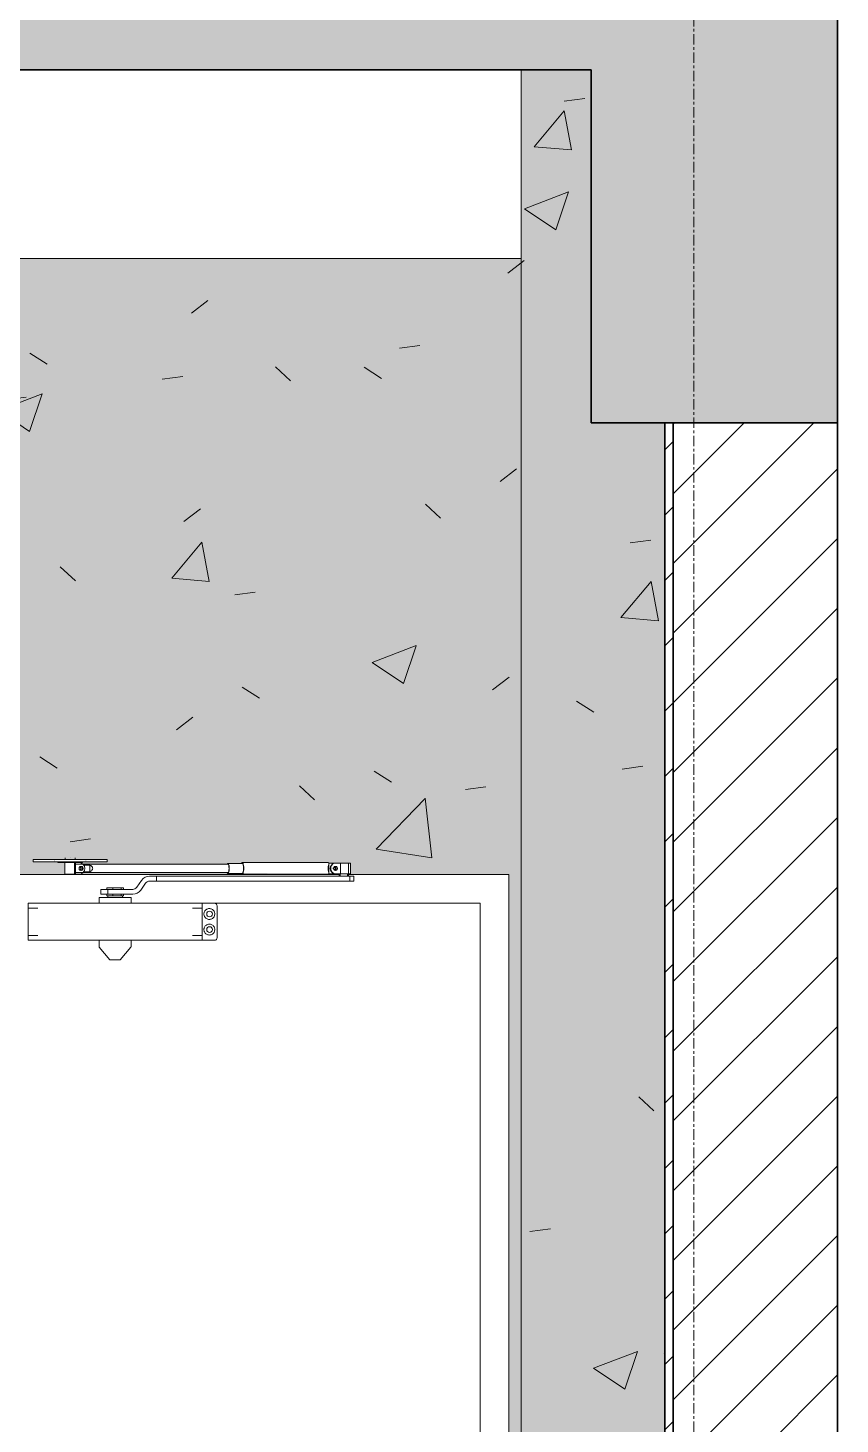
# Model space of a CAD drawing. Header units: millimetres. Extents: x 75584 to 159459, y -5075 to 34550.
# Drawn here: x 151533 to 152521, y 13931 to 15631 of the extents above; entities that cross this region are included whole.
import ezdxf

# ---------------------------------------------------------------- set-up
doc = ezdxf.new("R2010")
doc.units = ezdxf.units.MM
doc.linetypes.add('Grid Line', pattern=[22.225, 12.7, -3.175, 3.175, -3.175])
for name, color, linetype, lineweight in [('0-3', 10, 'Continuous', 5), ('A-DETL-GENF-2', 254, 'Continuous', 18), ('A-DETL-MEDM', 33, 'Continuous', 35), ('A-DOOR', 31, 'Continuous', 18), ('A-DOOR-FRAM-1', 31, 'Continuous', 18), ('A-WALL-2', 250, 'Continuous', 35), ('A-WALL-PATT-1', 111, 'Continuous', 18), ('I-WALL', 2, 'Continuous', 18), ('S-BEAM-2', 7, 'Continuous', 18), ('S-GRID-1', 1, 'Grid Line', 9)]:
    doc.layers.add(name, color=color, linetype=linetype, lineweight=lineweight)
pattern_1 = [(50, (149415.25, 15725), (546.553, -47.817), [57.15, -628.65]), (355, (149415.25, 15725), (-105.73, 573.17), [45.72, -502.92]), (100.451, (149460.8, 15721), (440.83, 525.35), [48.57, -534.27]), (46.184, (149415.25, 15877.4), (813.24, -126.13), [85.72, -942.98]), (96.636, (149483, 15866.9), (712.21, 742.28), [72.86, -801.4]), (351.184, (149415.25, 15877.4), (712.21, 742.28), [68.58, -754.38]), (21, (149491.45, 15839.3), (454.843, -306.796), [57.15, -628.65]), (326, (149491.45, 15839.3), (185.406, 552.564), [45.72, -502.92]), (71.451, (149529.35, 15813.73), (640.25, 245.764), [48.57, -534.27]), (37.5, (149415.25, 15725), (9.266, 253.665), [25.146, -471.678, 25.146, -485.394, -504.825]), (37.5, (149415.25, 15725), (9.266, 253.665), [-1007.364, 25.146, -479.68]), (7.5, (149415.25, 15725), (200.46, 300.541), [25.146, -265.938, 25.146, -460.248, -192.405]), (7.5, (149415.25, 15725), (200.46, 300.541), [-776.478, 25.146, -167.26]), (327.5, (149245.32, 15725), (406.773, -17.186), [25.146, -165.354, 25.146, -569.214, -788.67]), (327.5, (149245.32, 15725), (406.773, -17.186), [-784.86, 25.146, -763.524]), (317.5, (149169.12, 15725), (444.388, 76.28), [25.146, -222.504, 25.146, -369.57, -560.07]), (317.5, (149169.12, 15725), (444.388, 76.28), [-642.366, 25.146, -534.924])]

# ---------------------------------------------------------------- blocks, each defined once
blk = doc.blocks.new('NCV_TKTC_KET CAU_rvt-6-TKCS_THANG BỘ TB3 - MẶT CẮT')
at = {"layer": 'S-BEAM-2'}
blk.add_line((81587.6, 15350), (83342.6, 15350), dxfattribs=at)
blk = doc.blocks.new('FD_01 - FD_01-1200x2200mm-V60-TKCS_THANG BỘ TB3 - MẶT CẮT')
at = {"layer": 'A-DOOR'}
for p, q in [((82787.7, 14620.3), (82787.7, 14618.5)), ((82793.7, 14620.3), (82793.7, 14620.3)), ((82793.7, 14620.3), (82793.7, 14620.3)), ((82799.7, 14618.5), (82799.7, 14620.3)), ((82748.7, 14618.5), (82748.7, 14615.5)), ((82748.7, 14618.5), (82749.2, 14618.5)), ((82748.7, 14615.5), (82749.2, 14615.5)), ((82749.2, 14618.5), (82768.4, 14618.5)), ((82749.2, 14615.5), (82768.4, 14615.5)), ((82768.4, 14618.5), (82768.7, 14618.5)), ((82768.4, 14615.5), (82768.7, 14615.5)), ((82768.8, 14618.5), (82774, 14618.5)), ((82768.8, 14615.5), (82774, 14615.5)), ((82774, 14618.5), (82775.1, 14618.5)), ((82774, 14615.5), (82775.1, 14615.5)), ((82775.1, 14618.5), (82791.6, 14618.5)), ((82775.1, 14615.5), (82791.6, 14615.5)), ((82778.7, 14615.5), (82778.7, 14614.5)), ((82780.7, 14614.5), (82778.7, 14614.5)), ((82778.7, 14614.5), (82780.7, 14614.5)), ((82787.5, 14614.5), (82780.7, 14614.5)), ((82787.2, 14614.5), (82787.2, 14600.5)), ((82787.3, 14614.5), (82787.5, 14614.5)), ((82787.5, 14614.5), (82799, 14614.5)), ((82788.7, 14615.5), (82788.7, 14614.5)), ((82791.6, 14618.5), (82795.9, 14618.5)), ((82791.6, 14615.5), (82795.9, 14615.5)), ((82795.9, 14618.5), (82812.4, 14618.5)), ((82795.9, 14615.5), (82812.4, 14615.5)), ((82798.7, 14614.5), (82798.7, 14615.5)), ((82799, 14614.5), (82804.7, 14614.5)), ((82799, 14614.5), (82799, 14600.5)), ((82985.7, 14612.5), (82799.3, 14612.5)), ((82800.2, 14600.5), (82800.2, 14614.5)), ((82806.7, 14614.5), (82804.7, 14614.5)), ((82808.7, 14614.5), (82806.7, 14614.5)), ((82806.7, 14614.5), (82808.7, 14614.5)), ((82808.7, 14614.5), (82808.7, 14615.5)), ((82810.9, 14611.5), (82817.8, 14611.5)), ((82817.8, 14603.5), (82810.9, 14603.5)), ((82812.4, 14618.5), (82813.5, 14618.5)), ((82812.4, 14615.5), (82813.5, 14615.5)), ((82813.5, 14618.5), (82818.7, 14618.5)), ((82813.5, 14615.5), (82818.7, 14615.5)), ((82817.8, 14603.5), (82817.8, 14611.5)), ((82818.8, 14618.5), (82819.1, 14618.5)), ((82818.8, 14615.5), (82819.1, 14615.5)), ((82819.1, 14618.5), (82838.3, 14618.5)), ((82819.1, 14615.5), (82838.3, 14615.5)), ((82838.3, 14618.5), (82838.7, 14618.5)), ((82838.3, 14615.5), (82838.7, 14615.5)), ((82838.7, 14615.5), (82838.7, 14618.5)), ((83003.1, 14613.5), (82985.7, 14613.5)), ((83107.8, 14614.5), (83003.1, 14614.5)), ((83108.6, 14614), (83115.5, 14614)), ((83108.6, 14614), (83108.6, 14601)), ((83108.6, 14601.4), (83108.6, 14613.6)), ((83108.6, 14613.6), (83108.6, 14601.4)), ((83115.5, 14614), (83122.6, 14614)), ((83122.6, 14614), (83134.7, 14614)), ((83122.6, 14614), (83122.6, 14601)), ((83132.2, 14598), (83132.2, 14614)), ((83134.7, 14601), (83134.7, 14614)), ((82787.5, 14600.5), (82787.2, 14600.5)), ((82799, 14600.5), (82787.5, 14600.5)), ((82804.7, 14600.5), (82799, 14600.5)), ((82799.3, 14602.5), (82985.7, 14602.5)), ((82880.5, 14592.9), (82874.7, 14584.6)), ((82879.6, 14581.1), (82885.4, 14589.4)), ((82890.3, 14598), (82890.3, 14598)), ((82898.7, 14598), (82890.3, 14598)), ((82890.3, 14592), (82898.7, 14592)), ((82898.7, 14592), (82898.7, 14598)), ((82898.7, 14598), (83134.2, 14598)), ((83134.2, 14592), (82898.7, 14592)), ((82985.7, 14601.5), (83003.1, 14601.5)), ((83003.1, 14600.5), (83107.8, 14600.5)), ((83115.5, 14601), (83108.6, 14601)), ((83122.6, 14601), (83115.5, 14601)), ((83121.2, 14601), (83121.2, 14598)), ((83122.4, 14601.2), (83122.4, 14598)), ((83134.7, 14601), (83122.6, 14601)), ((83131, 14598), (83131, 14601)), ((83134.2, 14598), (83138.7, 14598)), ((83134.2, 14598), (83134.2, 14592)), ((83138.7, 14592), (83134.2, 14592)), ((83138.7, 14592), (83138.7, 14598)), ((82828.8, 14572), (82828.8, 14565)), ((82828.8, 14572), (82829.5, 14572)), ((82829.5, 14572), (82867.9, 14572)), ((82830.9, 14582), (82830.9, 14576)), ((82830.9, 14582), (82839.4, 14582)), ((82839.4, 14576), (82830.9, 14576)), ((82838.3, 14584), (82845.7, 14584)), ((82838.3, 14584), (82838.3, 14582)), ((82838.3, 14576), (82838.3, 14574)), ((82842, 14574), (82838.3, 14574)), ((82869.8, 14582), (82839.4, 14582)), ((82839.4, 14582), (82839.4, 14576)), ((82839.4, 14576), (82869.8, 14576)), ((82839.4, 14574), (82839.4, 14572)), ((82845.7, 14574), (82842, 14574)), ((82845.7, 14584), (82855.7, 14584)), ((82845.7, 14584), (82845.7, 14582)), ((82845.7, 14576), (82845.7, 14574)), ((82850.7, 14574), (82845.7, 14574)), ((82855.7, 14574), (82850.7, 14574)), ((82855.7, 14584), (82858.4, 14584)), ((82855.7, 14584), (82855.7, 14582)), ((82855.7, 14576), (82855.7, 14574)), ((82857.1, 14574), (82855.7, 14574)), ((82857.1, 14574), (82856.2, 14574)), ((82856.2, 14574), (82857.1, 14574)), ((82858.4, 14574), (82857.1, 14574)), ((82857.4, 14572), (82857.4, 14574)), ((82858.4, 14582), (82858.4, 14584)), ((82858.4, 14574), (82858.4, 14576)), ((82867.9, 14565), (82867.9, 14572)), ((82954.4, 14565), (82742.4, 14565)), ((82742.4, 14565), (82742.4, 14564.7)), ((82742.4, 14564.7), (82742.4, 14556.1)), ((82754.4, 14559), (82742.4, 14559)), ((82742.4, 14556.1), (82742.4, 14554.3)), ((82742.4, 14554.3), (82742.4, 14530.7)), ((82954.4, 14559), (82942.4, 14559)), ((82954.4, 14564.7), (82954.4, 14565)), ((82954.4, 14556.1), (82954.4, 14564.7)), ((82954.4, 14554.3), (82954.4, 14556.1)), ((82954.4, 14530.7), (82954.4, 14554.3)), ((82954.5, 14565), (82957.1, 14565)), ((82957.1, 14565), (82969.4, 14565)), ((83292.6, 14565), (82969.4, 14565)), ((82972.4, 14562), (82972.4, 14523)), ((83292.6, 12400), (83292.6, 14565)), ((82742.4, 14530.7), (82742.4, 14528.9)), ((82742.4, 14528.9), (82742.4, 14520.3)), ((82742.4, 14526), (82754.4, 14526)), ((82742.4, 14520.3), (82742.4, 14520)), ((82742.4, 14520), (82954.4, 14520)), ((82828.9, 14520), (82828.9, 14512.4)), ((82867.9, 14512.4), (82867.9, 14520)), ((82942.4, 14526), (82954.4, 14526)), ((82954.4, 14528.9), (82954.4, 14530.7)), ((82954.4, 14520.3), (82954.4, 14528.9)), ((82954.4, 14520), (82954.4, 14520.3)), ((82957.1, 14520), (82954.5, 14520)), ((82969.4, 14520), (82957.1, 14520)), ((82829.1, 14511.7), (82842.1, 14496.3)), ((82854.6, 14496.3), (82867.6, 14511.7)), ((82848.4, 14496), (82848.4, 14496)), ((82848.4, 14496), (82848.4, 14496))]:
    blk.add_line(p, q, dxfattribs=at)
at = {"layer": 'A-DOOR', "flags": 128}
for points in [[(82817.8, 14611.5), (82818.8, 14611), (82819.6, 14610.4), (82820.2, 14609.7), (82820.7, 14609), (82821, 14608.3), (82821.1, 14607.5)], [(82821.1, 14607.5), (82821, 14606.7), (82820.7, 14606), (82820.2, 14605.3), (82819.6, 14604.6), (82818.8, 14604), (82817.8, 14603.5)], [(82972.4, 14562), (82972.3, 14562.7), (82972.1, 14563.3), (82971.7, 14563.9), (82971.2, 14564.3), (82970.7, 14564.7), (82970, 14564.9), (82969.4, 14565)], [(82969.4, 14520), (82970, 14520.1), (82970.7, 14520.3), (82971.2, 14520.7), (82971.7, 14521.1), (82972.1, 14521.7), (82972.3, 14522.3), (82972.4, 14523)], [(82829.1, 14511.7), (82829.1, 14511.7), (82829.1, 14511.8), (82829.1, 14511.8), (82829, 14511.8), (82829, 14511.9), (82829, 14511.9), (82829, 14512), (82829, 14512), (82828.9, 14512), (82828.9, 14512.1), (82828.9, 14512.1), (82828.9, 14512.2), (82828.9, 14512.2), (82828.9, 14512.3), (82828.9, 14512.3), (82828.9, 14512.3), (82828.9, 14512.4), (82828.9, 14512.4)], [(82867.9, 14512.4), (82867.9, 14512.4), (82867.9, 14512.3), (82867.9, 14512.3), (82867.9, 14512.2), (82867.9, 14512.2), (82867.8, 14512.1), (82867.8, 14512.1), (82867.8, 14512.1), (82867.8, 14512), (82867.8, 14512), (82867.8, 14511.9), (82867.7, 14511.9), (82867.7, 14511.9), (82867.7, 14511.8), (82867.7, 14511.8), (82867.7, 14511.7), (82867.6, 14511.7), (82867.6, 14511.7)], [(82842.8, 14496), (82842.8, 14496), (82842.7, 14496), (82842.7, 14496), (82842.7, 14496), (82842.6, 14496), (82842.6, 14496), (82842.5, 14496), (82842.5, 14496), (82842.5, 14496.1), (82842.4, 14496.1), (82842.4, 14496.1), (82842.4, 14496.1), (82842.3, 14496.1), (82842.3, 14496.1), (82842.3, 14496.2), (82842.3, 14496.2), (82842.2, 14496.2), (82842.2, 14496.2), (82842.2, 14496.3), (82842.1, 14496.3), (82842.1, 14496.3), (82842.1, 14496.3)], [(82848.4, 14496), (82848.2, 14496), (82847.9, 14496), (82847.7, 14496), (82847.5, 14496), (82847.3, 14496), (82847, 14496), (82846.8, 14496), (82846.6, 14496), (82846.4, 14496), (82846.2, 14496), (82846, 14496), (82845.8, 14496), (82845.6, 14496), (82845.4, 14496), (82845.2, 14496), (82845, 14496), (82844.9, 14496), (82844.7, 14496), (82844.5, 14496), (82844.4, 14496), (82844.2, 14496), (82844.1, 14496), (82843.9, 14496), (82843.8, 14496), (82843.7, 14496), (82843.6, 14496), (82843.5, 14496), (82843.4, 14496), (82843.3, 14496), (82843.2, 14496), (82843.1, 14496), (82843, 14496), (82843, 14496), (82842.9, 14496), (82842.9, 14496), (82842.8, 14496), (82842.8, 14496), (82842.8, 14496), (82842.8, 14496)], [(82842.8, 14496), (82842.8, 14496), (82842.8, 14496), (82842.8, 14496), (82842.9, 14496), (82842.9, 14496), (82843, 14496), (82843, 14496), (82843.1, 14496), (82843.2, 14496), (82843.2, 14496), (82843.3, 14496), (82843.4, 14496), (82843.5, 14496), (82843.7, 14496), (82843.8, 14496), (82843.9, 14496), (82844, 14496), (82844.2, 14496), (82844.3, 14496), (82844.5, 14496), (82844.7, 14496), (82844.8, 14496), (82845, 14496), (82845.2, 14496), (82845.4, 14496), (82845.6, 14496), (82845.7, 14496), (82845.9, 14496), (82846.1, 14496), (82846.4, 14496), (82846.6, 14496), (82846.8, 14496), (82847, 14496), (82847.2, 14496), (82847.4, 14496), (82847.6, 14496), (82847.9, 14496), (82848.1, 14496), (82848.3, 14496), (82848.4, 14496)], [(82848.4, 14496), (82848.6, 14496), (82848.8, 14496), (82849, 14496), (82849.3, 14496), (82849.5, 14496), (82849.7, 14496), (82849.9, 14496), (82850.1, 14496), (82850.3, 14496), (82850.5, 14496), (82850.7, 14496), (82850.9, 14496), (82851.1, 14496), (82851.3, 14496), (82851.5, 14496), (82851.7, 14496), (82851.9, 14496), (82852, 14496), (82852.2, 14496), (82852.4, 14496), (82852.5, 14496), (82852.7, 14496), (82852.8, 14496), (82852.9, 14496), (82853.1, 14496), (82853.2, 14496), (82853.3, 14496), (82853.4, 14496), (82853.5, 14496), (82853.6, 14496), (82853.6, 14496), (82853.7, 14496), (82853.8, 14496), (82853.8, 14496), (82853.9, 14496), (82853.9, 14496), (82853.9, 14496), (82853.9, 14496), (82853.9, 14496)], [(82853.9, 14496), (82853.9, 14496), (82853.9, 14496), (82853.9, 14496), (82853.9, 14496), (82853.8, 14496), (82853.8, 14496), (82853.7, 14496), (82853.7, 14496), (82853.6, 14496), (82853.5, 14496), (82853.4, 14496), (82853.3, 14496), (82853.2, 14496), (82853.1, 14496), (82853, 14496), (82852.8, 14496), (82852.7, 14496), (82852.6, 14496), (82852.4, 14496), (82852.3, 14496), (82852.1, 14496), (82851.9, 14496), (82851.8, 14496), (82851.6, 14496), (82851.4, 14496), (82851.2, 14496), (82851, 14496), (82850.8, 14496), (82850.6, 14496), (82850.4, 14496), (82850.2, 14496), (82850, 14496), (82849.8, 14496), (82849.5, 14496), (82849.3, 14496), (82849.1, 14496), (82848.9, 14496), (82848.7, 14496), (82848.4, 14496), (82848.4, 14496)], [(82854.6, 14496.3), (82854.6, 14496.3), (82854.6, 14496.3), (82854.6, 14496.2), (82854.5, 14496.2), (82854.5, 14496.2), (82854.5, 14496.2), (82854.5, 14496.2), (82854.4, 14496.1), (82854.4, 14496.1), (82854.4, 14496.1), (82854.3, 14496.1), (82854.3, 14496.1), (82854.3, 14496.1), (82854.2, 14496), (82854.2, 14496), (82854.2, 14496), (82854.1, 14496), (82854.1, 14496), (82854, 14496), (82854, 14496), (82854, 14496), (82853.9, 14496)]]:
    blk.add_lwpolyline(points, dxfattribs=at)
at = {"layer": 'A-DOOR'}
for centre, start, end in [((82963.4, 14552), 0, 180), ((82963.4, 14552), 180, 0), ((82963.4, 14533), 0, 180), ((82963.4, 14533), 180, 0)]:
    blk.add_arc(centre, 3.5, start, end, dxfattribs=at)
for centre, major_axis, ratio, start_param, end_param in [((82806.9, 14607.5), (0, 2.5), 0.965835, 4.712389, 7.853982), ((82806.9, 14607.5), (0, 2.5), 0.965835, 1.570796, 4.712389), ((82804.7, 14607.5), (0, 7), 0.965835, 4.712389, 6.283185), ((82804.7, 14607.5), (0, 7), 0.965835, 3.141593, 4.712389), ((82806.4, 14607.5), (0, 2.5), 0.965835, 0.261799, 0.523599), ((82806.4, 14607.5), (0, 2.5), 0.965835, 0.261799, 0.523599), ((82806.4, 14607.5), (0, 2.5), 0.965835, 2.617994, 2.879793), ((82806.4, 14607.5), (0, 2.5), 0.965835, 2.617994, 2.879793), ((82804.3, 14607.5), (0, 2.5), 0.965835, 4.712389, 5.759587), ((82804.3, 14607.5), (0, 2.5), 0.965835, 3.665191, 4.712389), ((82804.8, 14607.5), (0, 2.5), 0.965835, 4.712389, 5.759587), ((82804.8, 14607.5), (0, 2.5), 0.965835, 4.712389, 5.759587), ((82804.8, 14607.5), (0, 2.5), 0.965835, 3.665191, 4.712389), ((82804.8, 14607.5), (0, 2.5), 0.965835, 3.665191, 4.712389), ((82806.4, 14607.5), (0, 2.5), 0.965835, 4.712389, 6.283185), ((82806.4, 14607.5), (0, 2.5), 0.965835, 4.712389, 6.283185), ((82806.4, 14607.5), (0, 2.5), 0.965835, 3.141593, 4.712389), ((82806.4, 14607.5), (0, 2.5), 0.965835, 3.141593, 4.712389), ((82985.7, 14607.5), (0, 6), 0.259156, 4.712389, 6.806784), ((82985.7, 14607.5), (0, 6), 0.259156, 2.617994, 4.712389), ((82985.7, 14607.5), (0, 5), 0.259156, 4.712389, 6.283185), ((82985.7, 14607.5), (0, 5), 0.259156, 3.141593, 4.712389), ((83003.1, 14607.5), (0, 7), 0.259156, 4.712389, 6.806784), ((83003.1, 14607.5), (0, 7), 0.259156, 2.617994, 4.712389), ((83003.1, 14607.5), (0, 6), 0.259156, 4.712389, 6.283185), ((83003.1, 14607.5), (0, 6), 0.259156, 3.141593, 4.712389), ((83107.8, 14607.5), (0, 7), 0.259156, 5.776005, 6.283185), ((83116.8, 14607.5), (0, 6.79), 0.965835, 0.291061, 1.570796), ((83116.8, 14607.5), (0, 6.79), 0.965835, 1.570796, 2.850532), ((83117.3, 14607.5), (0, 6.79), 0.965835, 0.291061, 1.570796), ((83117.3, 14607.5), (0, 6.79), 0.965835, 1.570796, 2.850532), ((83116.2, 14607.5), (0, 2.5), 0.965835, 1.308997, 1.570796), ((83116.1, 14607.5), (0, 2.5), 0.965835, 1.308997, 1.570796), ((83116.2, 14607.5), (0, 2.5), 0.965835, 1.570796, 1.832596), ((83116.1, 14607.5), (0, 2.5), 0.965835, 1.570796, 1.832596), ((83116.7, 14607.5), (0, 2.5), 0.965835, 4.712389, 7.853982), ((83116.7, 14607.5), (0, 2.5), 0.965835, 1.570796, 4.712389), ((83113.8, 14607.5), (0, 2.5), 0.965835, 4.712389, 5.759587), ((83113.8, 14607.5), (0, 2.5), 0.965835, 3.665191, 4.712389), ((83114.3, 14607.5), (0, 2.5), 0.965835, 4.712389, 5.759587), ((83114.4, 14607.5), (0, 2.5), 0.965835, 4.712389, 5.759587), ((83114.3, 14607.5), (0, 2.5), 0.965835, 3.665191, 4.712389), ((83114.4, 14607.5), (0, 2.5), 0.965835, 3.665191, 4.712389), ((83116.1, 14607.5), (0, 2.5), 0.965835, 4.712389, 6.283185), ((83116.1, 14607.5), (0, 2.5), 0.965835, 3.141593, 4.712389), ((83116.2, 14607.5), (0, 2.5), 0.965835, 4.712389, 6.283185), ((83116.2, 14607.5), (0, 2.5), 0.965835, 3.141593, 4.712389), ((82890.3, 14586), (0, 12), 1, 0, 0.959931), ((82890.3, 14586), (0, 6), 1, 0, 0.959931), ((83107.8, 14607.5), (0, 7), 0.259156, 3.141593, 3.648773), ((82869.8, 14588), (0, 6), 1, 3.141593, 4.101524), ((82869.8, 14588), (0, 12), 1, 3.141593, 4.101524)]:
    blk.add_ellipse(centre, major_axis=major_axis, ratio=ratio, start_param=start_param, end_param=end_param, dxfattribs=at)
for points, knots in [([(83107.5, 14607.5), (83107.5, 14607.8), (83107.6, 14608.2), (83107.6, 14608.7), (83107.6, 14609), (83107.7, 14609.4), (83107.8, 14609.8), (83107.8, 14610), (83107.9, 14610.3), (83107.9, 14610.4), (83108, 14610.6), (83108, 14610.8), (83108.1, 14611.1), (83108.2, 14611.3), (83108.2, 14611.5), (83108.3, 14611.7), (83108.3, 14611.8), (83108.4, 14612), (83108.4, 14612.3), (83108.5, 14612.5), (83108.6, 14612.8), (83108.6, 14613.2), (83108.6, 14613.5), (83108.6, 14613.6)], [0, 0, 0, 0, 0.1, 0.15, 0.2, 0.25, 0.3, 0.35, 0.375, 0.4, 0.425, 0.45, 0.5, 0.55, 0.575, 0.6, 0.625, 0.65, 0.7, 0.75, 0.8, 0.9, 1, 1, 1, 1]), ([(83108.6, 14601.4), (83108.6, 14601.5), (83108.6, 14601.8), (83108.6, 14602.2), (83108.5, 14602.5), (83108.4, 14602.7), (83108.4, 14603), (83108.3, 14603.2), (83108.3, 14603.3), (83108.2, 14603.5), (83108.2, 14603.7), (83108.1, 14603.9), (83108, 14604.2), (83108, 14604.4), (83107.9, 14604.6), (83107.9, 14604.7), (83107.8, 14605), (83107.8, 14605.2), (83107.7, 14605.6), (83107.6, 14606), (83107.6, 14606.3), (83107.6, 14606.8), (83107.5, 14607.2), (83107.5, 14607.5)], [0, 0, 0, 0, 0.1, 0.2, 0.25, 0.3, 0.35, 0.375, 0.4, 0.425, 0.45, 0.5, 0.55, 0.575, 0.6, 0.625, 0.65, 0.7, 0.75, 0.8, 0.85, 0.9, 1, 1, 1, 1]), ([(82957.1, 14554.9), (82957.6, 14556), (82958.8, 14557.3), (82961, 14558.4), (82962.8, 14558.7), (82964.6, 14558.5), (82966.3, 14557.9), (82967.7, 14556.9), (82968.9, 14555.5), (82969.6, 14553.8), (82969.7, 14552.6), (82969.7, 14552)], [0, 0, 0, 0, 0.2, 0.3, 0.4, 0.5, 0.6, 0.7, 0.8, 0.9, 1, 1, 1, 1]), ([(82969.7, 14552), (82969.7, 14550.8), (82969.2, 14549), (82967.7, 14547.1), (82966.3, 14546.1), (82964.6, 14545.5), (82962.8, 14545.3), (82961, 14545.6), (82959.4, 14546.4), (82958, 14547.6), (82957.4, 14548.6), (82957.1, 14549.1)], [0, 0, 0, 0, 0.2, 0.3, 0.4, 0.5, 0.6, 0.7, 0.8, 0.9, 1, 1, 1, 1]), ([(82957.1, 14535.9), (82957.6, 14537), (82958.8, 14538.3), (82961, 14539.4), (82962.8, 14539.7), (82964.6, 14539.5), (82966.3, 14538.9), (82967.7, 14537.9), (82968.9, 14536.5), (82969.6, 14534.8), (82969.7, 14533.6), (82969.7, 14533)], [0, 0, 0, 0, 0.2, 0.3, 0.4, 0.5, 0.6, 0.7, 0.8, 0.9, 1, 1, 1, 1]), ([(82969.7, 14533), (82969.7, 14531.8), (82969.2, 14530), (82967.7, 14528.1), (82966.3, 14527.1), (82964.6, 14526.5), (82962.8, 14526.3), (82961, 14526.6), (82959.4, 14527.4), (82958, 14528.6), (82957.4, 14529.6), (82957.1, 14530.1)], [0, 0, 0, 0, 0.2, 0.3, 0.4, 0.5, 0.6, 0.7, 0.8, 0.9, 1, 1, 1, 1])]:
    blk.add_open_spline(points, degree=3, knots=knots, dxfattribs=at)
for points in [[(82956.4, 14552), (82956.4, 14552.5), (82956.5, 14553.5), (82956.9, 14554.4), (82957.1, 14554.9)], [(82957.1, 14549.1), (82956.9, 14549.6), (82956.5, 14550.5), (82956.4, 14551.5), (82956.4, 14552)], [(82956.4, 14533), (82956.4, 14533.5), (82956.5, 14534.5), (82956.9, 14535.4), (82957.1, 14535.9)], [(82957.1, 14530.1), (82956.9, 14530.6), (82956.5, 14531.5), (82956.4, 14532.5), (82956.4, 14533)]]:
    blk.add_open_spline(points, degree=3, dxfattribs=at)
at = {"layer": 'A-DOOR-FRAM-1'}
for p, q in [((82969.4, 14565), (83292.6, 14565)), ((83292.6, 14565), (83292.6, 12400))]:
    blk.add_line(p, q, dxfattribs=at)

msp = doc.modelspace()

# ---------------------------------------------------------------- hatches: boundary and pattern name
at = {"layer": 'A-DETL-GENF-2'}
h = msp.add_hatch(dxfattribs=at)
h.set_pattern_fill('FP_13', color=256, style=0, pattern_type=2)
h.set_pattern_definition([(50, (149415.25, 15725), (546.553, -47.817), [57.15, -628.65]), (355, (149415.25, 15725), (-105.728, 573.17), [45.72, -502.92]), (100.451, (149460.8, 15721), (440.828, 525.35), [48.57, -534.27]), (46.184, (149415.25, 15877.4), (813.237, -126.128), [85.725, -942.975]), (96.636, (149483, 15866.9), (712.207, 742.283), [72.855, -801.405]), (351.184, (149415.25, 15877.4), (712.215, 742.276), [68.58, -754.38]), (21, (149491.45, 15839.3), (454.843, -306.796), [57.15, -628.65]), (326, (149491.45, 15839.3), (185.406, 552.564), [45.72, -502.92]), (71.451, (149529.35, 15813.73), (640.251, 245.764), [48.57, -534.27]), (37.5, (149415.25, 15725), (9.2664, 253.665), [5.029, -491.795, 5.029, -505.511, -504.825]), (37.5, (149415.25, 15725), (9.2664, 253.665), [-1007.364, 5.029, -499.796]), (7.5, (149415.25, 15725), (200.4594, 300.5414), [5.029, -286.055, 5.029, -480.365, -192.405]), (7.5, (149415.25, 15725), (200.4594, 300.5414), [-776.478, 5.029, -187.376]), (327.5, (149245.32, 15725), (406.7728, -17.1864), [5.029, -185.471, 5.029, -589.331, -788.67]), (327.5, (149245.32, 15725), (406.7728, -17.1864), [-784.86, 5.029, -783.641]), (317.5, (149169.12, 15725), (444.388, 76.2803), [5.029, -242.621, 5.029, -389.687, -560.07]), (317.5, (149169.12, 15725), (444.388, 76.2803), [-642.366, 5.029, -555.041]), (45, (149415.25, 15725), (-188.5854, 188.5854), []), (45, (149415.25, 16010.75), (-188.5854, 188.5854), [])])
h.paths.add_polyline_path([(150035.1, -2350), (152947.4, -2350), (152947.4, -2050), (139712.7, -2050), (139712.7, -2350), (146538.7, -2350)])
h.paths.add_polyline_path([(145892.7, -1000), (146192.7, -1000), (146192.7, -400), (145892.7, -400)])
h.paths.add_polyline_path([(152517.7, 550), (152517.7, 1150), (149822.7, 1150), (149822.7, 750), (150022.7, 750), (150022.7, 980), (152217.7, 980), (152217.7, 550)])
h.paths.add_polyline_path([(140419.9, 650), (146092.7, 650), (146092.7, 850), (139712.7, 850), (139712.7, 650)])
h.paths.add_polyline_path([(145892.7, 3300), (146192.7, 3300), (146192.7, 3900), (145892.7, 3900), (145892.7, 3315.8)])
h.paths.add_polyline_path([(152217.7, 4950), (152517.7, 4950), (152517.7, 5550), (150082.7, 5550), (150082.7, 5150), (150282.7, 5150), (150282.7, 5380), (152217.7, 5380), (152217.7, 5138.2)])
h.paths.add_polyline_path([(146092.7, 5380), (146092.7, 5550), (145892.7, 5550), (145892.7, 5380)])
h.paths.add_polyline_path([(146192.7, 6700), (146192.7, 7300), (145892.7, 7300), (145892.7, 6700)])
h.paths.add_polyline_path([(152217.7, 8350), (152517.7, 8350), (152517.7, 8950), (150082.7, 8950), (150082.7, 8550), (150282.7, 8550), (150282.7, 8780), (152217.7, 8780)])
h.paths.add_polyline_path([(145892.7, 8780), (146092.7, 8780), (146092.7, 8950), (145892.7, 8950)])
h.paths.add_polyline_path([(145892.7, 10100), (146192.7, 10100), (146192.7, 10700), (145892.7, 10700), (145892.7, 10605.5)])
h.paths.add_polyline_path([(152220.4, 11750), (152517.7, 11750), (152517.7, 12350), (150082.7, 12350), (150082.7, 11950), (150282.7, 11950), (150282.7, 12180), (152217.7, 12180), (152217.7, 11750)])
h.paths.add_polyline_path([(145892.7, 12180), (146092.7, 12180), (146092.7, 12350), (145892.7, 12350)])
h.paths.add_polyline_path([(145892.7, 13500), (146192.7, 13500), (146192.7, 14100), (145892.7, 14100)])
h.paths.add_polyline_path([(152217.7, 15150), (152517.7, 15150), (152517.7, 15750), (150082.7, 15750), (150082.7, 15350), (150282.7, 15350), (150282.7, 15580), (152217.7, 15580), (152217.7, 15465.3)])
h.paths.add_polyline_path([(146092.7, 15580), (146092.7, 15750), (145892.7, 15750), (145892.7, 15580)])
h.paths.add_polyline_path([(145892.7, 16900), (146192.7, 16900), (146192.7, 17500), (145892.7, 17500)])
h.paths.add_polyline_path([(152517.7, 18550), (152517.7, 19150), (150082.7, 19150), (150082.7, 18750), (150282.7, 18750), (150282.7, 18980), (152217.7, 18980), (152217.7, 18550)])
h.paths.add_polyline_path([(145892.7, 18980), (146092.7, 18980), (146092.7, 19150), (145892.7, 19150), (145892.7, 19110.2)])
h.paths.add_polyline_path([(146192.7, 20300), (146192.7, 20900), (145892.7, 20900), (145892.7, 20300)])
h.paths.add_polyline_path([(152517.7, 21950), (152517.7, 22550), (150082.7, 22550), (150082.7, 22150), (150282.7, 22150), (150282.7, 22380), (152217.7, 22380), (152217.7, 21950)])
h.paths.add_polyline_path([(146092.7, 22380), (146092.7, 22550), (145892.7, 22550), (145892.7, 22380)])
h.paths.add_polyline_path([(146192.7, 23700), (146192.7, 24300), (145892.7, 24300), (145892.7, 23700)])
h.paths.add_polyline_path([(152217.7, 25350), (152517.7, 25350), (152517.7, 25950), (150082.7, 25950), (150082.7, 25550), (150282.7, 25550), (150282.7, 25780), (152217.7, 25780)])
h.paths.add_polyline_path([(146092.7, 25780), (146092.7, 25950), (145892.7, 25950), (145892.7, 25780)])
h.paths.add_polyline_path([(145892.7, 27020), (146192.7, 27020), (146192.7, 27620), (145892.7, 27620), (145892.7, 27614.9)])
h.paths.add_polyline_path([(152517.7, 28750), (152517.7, 29550), (150342.7, 29550), (150342.7, 29150), (150542.7, 29150), (150542.7, 29350), (152217.7, 29350), (152217.7, 28750)])
h.paths.add_polyline_path([(146032.7, 29350), (146242.7, 29350), (146242.7, 29550), (146092.7, 29550), (146092.7, 29650), (145892.7, 29650), (145892.7, 29350)])
h.paths.add_polyline_path([(152167.7, 32600), (152467.7, 32600), (152467.7, 33000), (153167.7, 33000), (153167.7, 33200), (145242.7, 33200), (145242.7, 33000), (146042.7, 33000), (146042.7, 32700), (146242.7, 32700), (146242.7, 33000), (152167.7, 33000)])
at = {"layer": 'A-WALL-PATT-1'}
h = msp.add_hatch(dxfattribs=at)
h.set_pattern_fill('FP_17', color=256, style=0, pattern_type=2)
h.set_pattern_definition(pattern_1)
h.paths.add_polyline_path([(150827.7, 12400), (150827.7, 14600), (151912.6, 14600.7), (151912, 14601), (151794.2, 14601.4), (151795.1, 14606), (151794.5, 14612.8), (151794.6, 14614.5), (151924.9, 14614), (151924.4, 14601), (151922.2, 14600.7), (151922.3, 14600), (152117.7, 14600), (152117.7, 12400), (152132.7, 12400), (152132.7, 15350), (150377.7, 15350), (150377.7, 12400)])
h.paths.add_polyline_path([(151585.2, 14600.5), (151577.7, 14600.5), (151577.4, 14614.5), (151570.9, 14614.5), (151570.9, 14615.5), (151565.3, 14615.5), (151565.3, 14618.5), (151602.5, 14618.5), (151602.5, 14615.5), (151596.9, 14615.5), (151596.1, 14614.5), (151597.7, 14613.8), (151601.4, 14611.8), (151619.4, 14611.5), (151776.6, 14611.8), (151777.2, 14607.5), (151776.3, 14602.7), (151775.9, 14602.5), (151600.1, 14603.1), (151597.5, 14601.1), (151594.3, 14600.5), (151585.7, 14600.5)])
h.paths.add_polyline_path([(151775.9, 14601.5), (151776.8, 14602.7), (151777.4, 14606.7), (151776.8, 14612.3), (151777.3, 14613.5), (151794.1, 14612.7), (151794.8, 14609.1), (151794.2, 14602.7), (151793.3, 14601.5), (151776.3, 14601.5)])
h.paths.add_polyline_path([(151598.5, 14604.1), (151597.3, 14606.2), (151597.3, 14606.8), (151598.6, 14607.8), (151598.3, 14608.7), (151597.3, 14609.1), (151597, 14610.1), (151595.6, 14610), (151595.7, 14605), (151596.6, 14605.1), (151598.4, 14604.2)])
h.paths.add_polyline_path([(151609.7, 14604.6), (151611.1, 14606.7), (151610.9, 14609), (151610.4, 14609.7), (151609.8, 14605)])
h.paths.add_polyline_path([(151905.6, 14605.1), (151906.9, 14608.1), (151905.5, 14609.8), (151904, 14608.3), (151903.9, 14607.5), (151904.8, 14605.6), (151905.6, 14605.1)])
h.paths.add_polyline_path([(151550, 14615.5), (151539.3, 14615.5), (151539.3, 14618.5), (151564.2, 14618.5), (151564.2, 14615.5), (151557.4, 14615.5)])
h.paths.add_polyline_path([(151609.4, 14615.5), (151603.7, 14615.5), (151603.7, 14618.5), (151628.5, 14618.5), (151628.5, 14615.5), (151609.7, 14615.5)])
h.paths.add_polyline_path([(150377.7, 15750), (152132.7, 15750), (152132.7, 15800), (150377.7, 15800)])
h = msp.add_hatch(dxfattribs=at)
h.set_pattern_fill('FP_22', color=256, style=0, pattern_type=2)
h.set_pattern_definition([(37.5, (149415.25, 15725), (-2.4005, 73.412), [2.515, -55.397, 2.515, -62.255, -61.913]), (37.5, (149415.25, 15725), (-2.4005, 73.412), [-122.682, 2.515, -59.398]), (7.5, (149415.25, 15725), (67.4282, 107.524), [2.515, -28.727, 2.515, -49.682, -20.003]), (7.5, (149415.25, 15725), (67.4282, 107.524), [-83.439, 2.515, -17.488]), (327.5, (149368.384, 15725), (118.6493, 0.2155), [2.515, -16.535, 2.515, -66.065, -89.535]), (327.5, (149368.384, 15725), (118.6493, 0.2155), [-87.63, 2.515, -87.02]), (317.5, (149368.38, 15725), (114.534, 33.4393), [2.515, -7.01, 2.515, -42.443, -51.435]), (317.5, (149368.38, 15725), (114.534, 33.4393), [-54.483, 2.515, -48.92])])
h.paths.add_polyline_path([(150827.7, 12400), (150827.7, 14600), (151912.6, 14600.7), (151912, 14601), (151794.2, 14601.4), (151795.1, 14606), (151794.5, 14612.8), (151794.6, 14614.5), (151924.9, 14614), (151924.4, 14601), (151922.2, 14600.7), (151922.3, 14600), (152117.7, 14600), (152117.7, 12400), (152132.7, 12400), (152132.7, 15350), (150377.7, 15350), (150377.7, 12400)])
h.paths.add_polyline_path([(151585.2, 14600.5), (151577.7, 14600.5), (151577.4, 14614.5), (151570.9, 14614.5), (151570.9, 14615.5), (151565.3, 14615.5), (151565.3, 14618.5), (151602.5, 14618.5), (151602.5, 14615.5), (151596.9, 14615.5), (151596.1, 14614.5), (151597.7, 14613.8), (151601.4, 14611.8), (151619.4, 14611.5), (151776.6, 14611.8), (151777.2, 14607.5), (151776.3, 14602.7), (151775.9, 14602.5), (151600.1, 14603.1), (151597.5, 14601.1), (151594.3, 14600.5), (151585.7, 14600.5)])
h.paths.add_polyline_path([(151775.9, 14601.5), (151776.8, 14602.7), (151777.4, 14606.7), (151776.8, 14612.3), (151777.3, 14613.5), (151794.1, 14612.7), (151794.8, 14609.1), (151794.2, 14602.7), (151793.3, 14601.5), (151776.3, 14601.5)])
h.paths.add_polyline_path([(151598.5, 14604.1), (151597.3, 14606.2), (151597.3, 14606.8), (151598.6, 14607.8), (151598.3, 14608.7), (151597.3, 14609.1), (151597, 14610.1), (151595.6, 14610), (151595.7, 14605), (151596.6, 14605.1), (151598.4, 14604.2)])
h.paths.add_polyline_path([(151609.7, 14604.6), (151611.1, 14606.7), (151610.9, 14609), (151610.4, 14609.7), (151609.8, 14605)])
h.paths.add_polyline_path([(151905.6, 14605.1), (151906.9, 14608.1), (151905.5, 14609.8), (151904, 14608.3), (151903.9, 14607.5), (151904.8, 14605.6), (151905.6, 14605.1)])
h.paths.add_polyline_path([(151550, 14615.5), (151539.3, 14615.5), (151539.3, 14618.5), (151564.2, 14618.5), (151564.2, 14615.5), (151557.4, 14615.5)])
h.paths.add_polyline_path([(151609.4, 14615.5), (151603.7, 14615.5), (151603.7, 14618.5), (151628.5, 14618.5), (151628.5, 14615.5), (151609.7, 14615.5)])
h.paths.add_polyline_path([(150377.7, 15750), (152132.7, 15750), (152132.7, 15800), (150377.7, 15800)])
h = msp.add_hatch(dxfattribs=at)
h.set_pattern_fill('FP_17', color=256, style=0, pattern_type=2)
h.set_pattern_definition(pattern_1)
h.paths.add_polyline_path([(152307.7, 12400), (152307.7, 15150), (152217.7, 15150), (152217.7, 15580), (152132.7, 15580), (152132.7, 12400)])
h.paths.add_polyline_path([(152135.3, 15750), (152307.7, 15750), (152307.7, 15800), (152132.7, 15800), (152132.7, 15750)])
h = msp.add_hatch(dxfattribs=at)
h.set_pattern_fill('FP_18', color=256, style=0, pattern_type=2)
h.set_pattern_definition([(37.5, (149415.25, 15725), (-2.4005, 73.41204), [2.515, -55.397, 2.515, -62.255, -61.912]), (37.5, (149415.25, 15725), (-2.4005, 73.41204), [-122.682, 2.515, -59.398]), (7.5, (149415.25, 15725), (67.4282, 107.524), [2.515, -28.727, 2.515, -49.682, -20.002]), (7.5, (149415.25, 15725), (67.4282, 107.524), [-83.439, 2.515, -17.488]), (327.5, (149368.384, 15725), (118.6493, 0.2155), [2.515, -16.535, 2.515, -66.065, -89.535]), (327.5, (149368.384, 15725), (118.6493, 0.2155), [-87.63, 2.515, -87.02]), (317.5, (149368.38, 15725), (114.534, 33.4393), [2.515, -7.01, 2.515, -42.443, -51.435]), (317.5, (149368.38, 15725), (114.534, 33.4393), [-54.483, 2.515, -48.92])])
h.paths.add_polyline_path([(152307.7, 12400), (152307.7, 15150), (152217.7, 15150), (152217.7, 15580), (152132.7, 15580), (152132.7, 12400)])
h.paths.add_polyline_path([(152135.3, 15750), (152307.7, 15750), (152307.7, 15800), (152132.7, 15800), (152132.7, 15750)])
h = msp.add_hatch(dxfattribs=at)
h.set_pattern_fill('FP_16', color=256, style=0, pattern_type=2)
h.set_pattern_definition([(45, (149415.247, 15725), (-39.77476, 39.77476), [])])
h.paths.add_polyline_path([(152307.7, 12400), (152317.7, 12400), (152317.7, 15150), (152307.7, 15150), (152307.7, 13035.4)])
h.paths.add_polyline_path([(152307.7, 15750), (152317.7, 15750), (152317.7, 15800), (152307.7, 15800)])
h = msp.add_hatch(dxfattribs=at)
h.set_pattern_fill('FP_11', color=256, style=0, pattern_type=2)
h.set_pattern_definition([(45, (149415.25, 15725), (-42.4264, 42.4264), [])])
h.paths.add_polyline_path([(152317.7, 12350), (152517.7, 12350), (152517.7, 15150), (152317.7, 15150), (152317.7, 13035.4)])

# ---------------------------------------------------------------- linework, layer by layer
at = {"layer": 'A-DETL-MEDM'}
for p, q in [((152517.7, 15150), (152517.7, 15750)), ((150282.7, 15580), (152217.7, 15580)), ((152217.7, 15580), (152217.7, 15150)), ((152217.7, 15150), (152517.7, 15150))]:
    msp.add_line(p, q, dxfattribs=at)
at = {"layer": 'A-WALL-2'}
for p, q in [((152307.7, 15150), (152307.7, 12350)), ((152317.7, 12350), (152317.7, 15150)), ((152517.7, 12350), (152517.7, 15150))]:
    msp.add_line(p, q, dxfattribs=at)
at = {"layer": 'I-WALL'}
for p, q in [((152132.7, 15580), (152132.7, 12350)), ((150827.7, 14600), (151912.6, 14600)), ((151922.2, 14600), (152117.7, 14600)), ((152117.7, 14600), (152117.7, 12400))]:
    msp.add_line(p, q, dxfattribs=at)
at = {"layer": 'S-GRID-1'}
msp.add_line((152342.7, -2525), (152342.7, 32410.9), dxfattribs=at)

# ---------------------------------------------------------------- block references
at = {"layer": '0-3'}
msp.add_blockref('NCV_TKTC_KET CAU_rvt-6-TKCS_THANG BỘ TB3 - MẶT CẮT', (68790.2, 0), dxfattribs=at)
at = {"layer": 'A-DOOR'}
msp.add_blockref('FD_01 - FD_01-1200x2200mm-V60-TKCS_THANG BỘ TB3 - MẶT CẮT', (68790.2, 0), dxfattribs=at)

doc.saveas('drawing.dxf')
